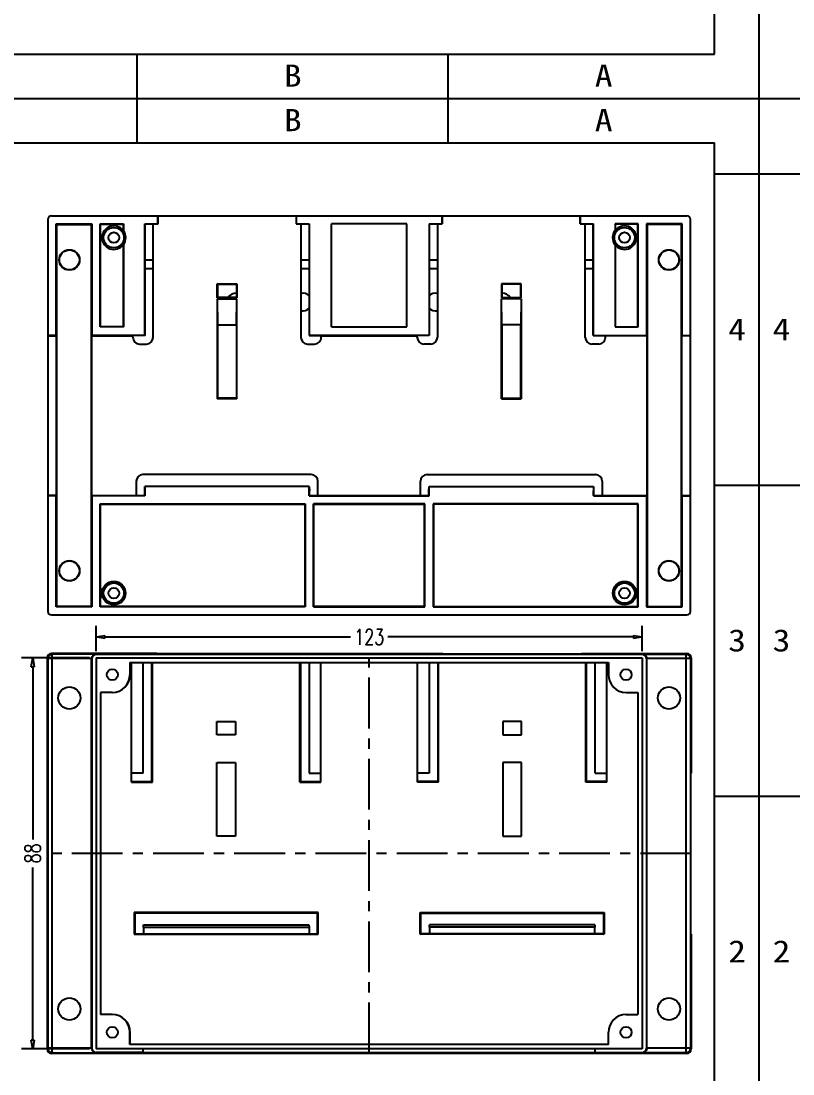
# Model space of a CAD drawing. Header units: millimetres. Extents: x -7873 to 0, y 0 to 2966.
# Drawn here: x -7198.8 to -7025, y 2449.3 to 2686.3 of the extents above; entities that cross this region are included whole.
import ezdxf
from ezdxf.enums import TextEntityAlignment as Align

# ---------------------------------------------------------------- set-up
doc = ezdxf.new("R2010")
doc.units = ezdxf.units.MM
doc.header["$LTSCALE"] = 0.5
doc.linetypes.add('CENTER', pattern=[50.8, 31.75, -6.35, 6.35, -6.35])
doc.layers.get('0').update_dxf_attribs({"linetype": 'CONTINUOUS'})
doc.layers.get('Defpoints').update_dxf_attribs({"linetype": 'CONTINUOUS'})
doc.layers.add('02___PRT_ALL_AXES', color=7, linetype='CONTINUOUS')
doc.layers.add('dim', color=3, linetype='CONTINUOUS')
doc.styles.add('romans', font='romans.shx', dxfattribs={"width": 0.75, "bigfont": 'fangsong.shx'})
doc.styles.add('TEXTSTYLE_0', font='txt', dxfattribs={"width": 0.8})
doc.dimstyles.new('MSTD', dxfattribs={"dimtxt": 3.5, "dimasz": 2, "dimexe": 2.5, "dimexo": 1.5, "dimgap": 1, "dimtad": 0, "dimzin": 0, "dimdsep": 46, "dimtxsty": 'romans', "dimblk": 'CLOSEDBLANK', "dimcen": 0, "dimclrd": 92, "dimclre": 92, "dimclrt": 3, "dimadec": 0, "dimazin": 0, "dimtfac": 1, "dimtdec": 4, "dimtofl": 0, "dimtmove": 0, "dimatfit": 3, "dimfxl": 0, "dimtolj": 1, "dimtzin": 0, "dimarcsym": 0})

# ---------------------------------------------------------------- blocks, each defined once
blk = doc.blocks.new('SUN_6HWZ35TKXU86YGHH1AY77V3D6FJ')
at = {"color": 7, "linetype": 'Continuous'}
for p, q in [((-420, 297), (0, 297)), ((-420, 0), (-420, 297)), ((-140, 287), (-140, 297)), ((-70, 287), (-70, 297)), ((0, 0), (0, 297)), ((-410, 287), (-10, 287)), ((-10, 10), (-10, 287)), ((-420, 280), (-410, 280)), ((-10, 280), (0, 280)), ((-420, 210), (-410, 210)), ((-10, 210), (0, 210)), ((-420, 140), (-410, 140)), ((-10, 140), (0, 140)), ((-410, 10), (-10, 10)), ((-140, 0), (-140, 10)), ((-70, 0), (-70, 10)), ((-420, 0), (0, 0))]:
    blk.add_line(p, q, dxfattribs=at)
at = {"color": 2, "style": 'TEXTSTYLE_0'}
for s, width, p, p2 in [('B', 0.858525, (-106.98, 289.63), (-102.98, 289.63)), ('A', 0.858525, (-36.98, 289.63), (-32.98, 289.63)), ('4', 1.029662, (-416.95, 242.54), (-412.95, 242.54)), ('4', 1.029662, (-6.95, 242.54), (-2.95, 242.54)), ('3', 1.029662, (-416.95, 172.54), (-412.95, 172.54)), ('3', 1.029662, (-6.95, 172.54), (-2.95, 172.54)), ('2', 1.029662, (-416.95, 102.54), (-412.95, 102.54)), ('2', 1.029662, (-6.95, 102.54), (-2.95, 102.54)), ('B', 0.858525, (-106.98, 2.63), (-102.98, 2.63)), ('A', 0.858525, (-36.98, 2.63), (-32.98, 2.63))]:
    blk.add_text(s, height=5, dxfattribs=dict(at, width=width)).set_placement(p, p2, align=Align.FIT)
blk = doc.blocks.new('_ClosedBlank')
at = {"color": 0, "linetype": 'ByBlock', "lineweight": -2}
for p, q in [((-1, 0.17), (0, 0)), ((-1, 0.17), (-1, -0.17)), ((0, 0), (-1, -0.17))]:
    blk.add_line(p, q, dxfattribs=at)
blk = doc.blocks.new('*D153')
at = {"layer": 'Defpoints', "color": 0}
for p in [(-1218.81, -2520.85), (-1216.93, -2519.35)]:
    blk.add_point(p, dxfattribs=at)
at = {"layer": 'dim', "color": 92, "lineweight": -2}
for p, q in [((-1209.92, -2513.75), (-1215.37, -2518.1)), ((-1218.81, -2520.85), (-1216.93, -2519.35)), ((-1220.37, -2522.09), (-1221.94, -2523.34))]:
    blk.add_line(p, q, dxfattribs=at)
at = {"layer": 'dim', "color": 92, "lineweight": -2, "xscale": 2, "yscale": 2, "zscale": 2}
for p, rotation in [((-1216.93, -2519.35), 218.5926208496094), ((-1218.81, -2520.85), 38.59262466430664)]:
    blk.add_blockref('_ClosedBlank', p, dxfattribs=dict(at, rotation=rotation))
at = {"layer": 'dim', "color": 3, "insert": (-1205.11, -2509.92), "char_height": 3.5, "attachment_point": 5, "rotation": 38.5926, "style": 'romans'}
blk.add_mtext('4-{\\fArial|b0|i0|c0|p32;M3}', dxfattribs=at)
blk = doc.blocks.new('*D154')
at = {"layer": 'Defpoints', "color": 0}
for p in [(-1229.75, -2523.87), (-1226, -2526.35)]:
    blk.add_point(p, dxfattribs=at)
at = {"layer": 'dim', "color": 92, "lineweight": -2}
for p, q in [((-1231.42, -2522.77), (-1233.09, -2521.67)), ((-1229.75, -2523.87), (-1226, -2526.35)), ((-1222.66, -2528.55), (-1224.33, -2527.45))]:
    blk.add_line(p, q, dxfattribs=at)
at = {"layer": 'dim', "color": 92, "lineweight": -2, "xscale": 2, "yscale": 2, "zscale": 2}
for p, rotation in [((-1229.75, -2523.87), 326.6013793945312), ((-1226, -2526.35), 146.6013793945312)]:
    blk.add_blockref('_ClosedBlank', p, dxfattribs=dict(at, rotation=rotation))
at = {"layer": 'dim', "color": 3, "insert": (-1216.13, -2532.85), "char_height": 3.5, "attachment_point": 5, "rotation": 326.6014, "style": 'romans'}
blk.add_mtext('4-∅4.5', dxfattribs=at)
blk = doc.blocks.new('*D179')
at = {"layer": 'Defpoints', "color": 0}
for p in [(-1181.76, -2560.75), (-1177.98, -2559.45)]:
    blk.add_point(p, dxfattribs=at)
at = {"layer": 'dim', "color": 92, "lineweight": -2}
for p, q in [((-1176.09, -2558.8), (-1174.2, -2558.15)), ((-1195.45, -2565.45), (-1183.66, -2561.4)), ((-1177.98, -2559.45), (-1181.76, -2560.75))]:
    blk.add_line(p, q, dxfattribs=at)
at = {"layer": 'dim', "color": 92, "lineweight": -2, "xscale": 2, "yscale": 2, "zscale": 2}
for p, rotation in [((-1177.98, -2559.45), 198.9591979980469), ((-1181.76, -2560.75), 18.95920181274414)]:
    blk.add_blockref('_ClosedBlank', p, dxfattribs=dict(at, rotation=rotation))
at = {"layer": 'dim', "color": 3, "insert": (-1202.3, -2567.8), "char_height": 3.5, "attachment_point": 5, "rotation": 18.9592, "style": 'romans'}
blk.add_mtext('25-∅4', dxfattribs=at)
blk = doc.blocks.new('*D189')
at = {"layer": 'Defpoints', "color": 0}
for p in [(-1172.36, -2547.05), (-1163.51, -2548.68)]:
    blk.add_point(p, dxfattribs=at)
at = {"layer": 'dim', "color": 92, "lineweight": -2}
for p, q in [((-1182.4, -2545.2), (-1174.32, -2546.69)), ((-1163.51, -2548.68), (-1172.36, -2547.05)), ((-1161.54, -2549.05), (-1159.57, -2549.41))]:
    blk.add_line(p, q, dxfattribs=at)
at = {"layer": 'dim', "color": 92, "lineweight": -2, "xscale": 2, "yscale": 2, "zscale": 2}
for p, rotation in [((-1172.36, -2547.05), 349.5682678222656), ((-1163.51, -2548.68), 169.5682830810547)]:
    blk.add_blockref('_ClosedBlank', p, dxfattribs=dict(at, rotation=rotation))
at = {"layer": 'dim', "color": 3, "insert": (-1188.18, -2544.14), "char_height": 3.5, "attachment_point": 5, "rotation": 349.5683, "style": 'romans'}
blk.add_mtext('4-∅9', dxfattribs=at)
blk = doc.blocks.new('*D198')
at = {"layer": 'Defpoints', "color": 0}
for p in [(-991.52, -2614.69), (-977.27, -2614.69), (-977.27, -2702.69)]:
    blk.add_point(p, dxfattribs=at)
at = {"layer": 'dim', "color": 92, "lineweight": -2}
for p, q in [((-978.77, -2614.69), (-994.02, -2614.69)), ((-991.52, -2616.69), (-991.52, -2655.57)), ((-991.52, -2700.69), (-991.52, -2661.82)), ((-978.77, -2702.69), (-994.02, -2702.69))]:
    blk.add_line(p, q, dxfattribs=at)
at = {"layer": 'dim', "color": 92, "lineweight": -2, "xscale": 2, "yscale": 2, "zscale": 2}
for p, rotation in [((-991.52, -2614.69), 90), ((-991.52, -2702.69), 270)]:
    blk.add_blockref('_ClosedBlank', p, dxfattribs=dict(at, rotation=rotation))
at = {"layer": 'dim', "color": 3, "insert": (-991.52, -2658.69), "char_height": 3.5, "attachment_point": 5, "rotation": 90, "style": 'romans'}
blk.add_mtext('88', dxfattribs=at)
blk = doc.blocks.new('*D199')
at = {"layer": 'Defpoints', "color": 0}
for p in [(-854.27, -2609.97), (-977.27, -2614.69), (-854.27, -2614.69)]:
    blk.add_point(p, dxfattribs=at)
at = {"layer": 'dim', "color": 92, "lineweight": -2}
for p, q in [((-977.27, -2613.19), (-977.27, -2607.47)), ((-854.27, -2613.19), (-854.27, -2607.47)), ((-975.27, -2609.97), (-919.96, -2609.97)), ((-856.27, -2609.97), (-911.58, -2609.97))]:
    blk.add_line(p, q, dxfattribs=at)
at = {"layer": 'dim', "color": 92, "lineweight": -2, "xscale": 2, "yscale": 2, "zscale": 2, "rotation": 180}
blk.add_blockref('_ClosedBlank', (-977.27, -2609.97), dxfattribs=at)
at = {"layer": 'dim', "color": 92, "lineweight": -2, "xscale": 2, "yscale": 2, "zscale": 2}
blk.add_blockref('_ClosedBlank', (-854.27, -2609.97), dxfattribs=at)
at = {"layer": 'dim', "color": 3, "insert": (-915.77, -2609.97), "char_height": 3.5, "attachment_point": 5, "style": 'romans'}
blk.add_mtext('123', dxfattribs=at)

msp = doc.modelspace()

# ---------------------------------------------------------------- linework, layer by layer
at = {"color": 7, "linetype": 'Continuous'}
for p, q in [((-7191.929, 2642.445), (-7048.829, 2642.445)), ((-7167.979, 2640.659), (-7167.979, 2642.445)), ((-7167.911, 2640.658), (-7167.911, 2642.445)), ((-7136.847, 2642.445), (-7136.847, 2640.658)), ((-7136.779, 2640.659), (-7136.779, 2642.445)), ((-7103.979, 2640.659), (-7103.979, 2642.445)), ((-7103.911, 2642.445), (-7103.911, 2640.659)), ((-7072.847, 2640.659), (-7072.847, 2642.445)), ((-7072.779, 2640.659), (-7072.779, 2642.445)), ((-7192.729, 2641.645), (-7192.729, 2553.445)), ((-7190.829, 2615.545), (-7190.829, 2640.645)), ((-7190.707, 2640.523), (-7190.829, 2640.645)), ((-7190.829, 2640.645), (-7182.829, 2640.645)), ((-7190.707, 2554.567), (-7190.707, 2640.523)), ((-7190.707, 2640.523), (-7182.951, 2640.523)), ((-7182.951, 2640.523), (-7182.829, 2640.645)), ((-7182.951, 2640.523), (-7182.951, 2554.567)), ((-7182.829, 2640.645), (-7182.829, 2615.545)), ((-7180.929, 2617.445), (-7180.929, 2640.645)), ((-7180.861, 2640.577), (-7180.929, 2640.645)), ((-7180.929, 2640.645), (-7175.729, 2640.645)), ((-7180.861, 2617.513), (-7180.861, 2640.577)), ((-7180.861, 2640.577), (-7175.797, 2640.577)), ((-7175.797, 2640.577), (-7175.729, 2640.645)), ((-7175.797, 2640.577), (-7175.797, 2639.183)), ((-7175.729, 2640.645), (-7175.729, 2639.161)), ((-7170.879, 2615.545), (-7170.879, 2640.659)), ((-7170.879, 2640.659), (-7167.911, 2640.659)), ((-7170.841, 2615.506), (-7170.841, 2640.659)), ((-7169.015, 2615.107), (-7169.015, 2640.659)), ((-7136.847, 2640.659), (-7133.879, 2640.659)), ((-7135.743, 2640.659), (-7135.743, 2615.107)), ((-7133.917, 2640.659), (-7133.917, 2615.506)), ((-7133.879, 2640.659), (-7133.879, 2615.545)), ((-7128.879, 2617.445), (-7128.879, 2640.645)), ((-7111.879, 2640.645), (-7128.879, 2640.645)), ((-7111.879, 2617.445), (-7111.879, 2640.645)), ((-7106.879, 2640.659), (-7106.879, 2615.545)), ((-7106.879, 2640.659), (-7103.911, 2640.659)), ((-7106.841, 2640.659), (-7106.841, 2615.506)), ((-7105.015, 2640.659), (-7105.015, 2615.107)), ((-7072.847, 2640.659), (-7069.879, 2640.659)), ((-7071.743, 2615.107), (-7071.743, 2640.659)), ((-7069.917, 2615.506), (-7069.917, 2640.659)), ((-7069.879, 2615.545), (-7069.879, 2640.659)), ((-7059.829, 2640.645), (-7065.029, 2640.645)), ((-7065.029, 2640.645), (-7065.029, 2639.161)), ((-7064.961, 2640.577), (-7065.029, 2640.645)), ((-7059.897, 2640.577), (-7064.961, 2640.577)), ((-7064.961, 2640.577), (-7064.961, 2639.183)), ((-7059.897, 2640.577), (-7059.829, 2640.645)), ((-7059.897, 2617.513), (-7059.897, 2640.577)), ((-7059.829, 2617.445), (-7059.829, 2640.645)), ((-7049.929, 2640.645), (-7057.929, 2640.645)), ((-7057.929, 2640.645), (-7057.929, 2615.545)), ((-7057.807, 2640.523), (-7057.929, 2640.645)), ((-7050.051, 2640.523), (-7057.807, 2640.523)), ((-7057.807, 2640.523), (-7057.807, 2554.567)), ((-7050.051, 2640.523), (-7049.929, 2640.645)), ((-7050.051, 2554.567), (-7050.051, 2640.523)), ((-7049.929, 2615.545), (-7049.929, 2640.645)), ((-7048.029, 2553.445), (-7048.029, 2641.645)), ((-7175.797, 2635.907), (-7175.797, 2617.513)), ((-7175.729, 2635.929), (-7175.729, 2617.445)), ((-7065.029, 2635.929), (-7065.029, 2617.445)), ((-7064.961, 2635.907), (-7064.961, 2617.513)), ((-7190.128, 2632.531), (-7190.129, 2632.531)), ((-7185.629, 2632.531), (-7185.581, 2632.531)), ((-7170.841, 2632.545), (-7169.015, 2632.545)), ((-7169.015, 2630.545), (-7170.841, 2630.545)), ((-7135.743, 2632.545), (-7133.917, 2632.545)), ((-7133.917, 2630.545), (-7135.743, 2630.545)), ((-7106.841, 2632.545), (-7105.015, 2632.545)), ((-7105.015, 2630.545), (-7106.841, 2630.545)), ((-7071.743, 2632.545), (-7069.917, 2632.545)), ((-7069.917, 2630.545), (-7071.743, 2630.545)), ((-7055.125, 2632.531), (-7055.129, 2632.531)), ((-7050.629, 2632.531), (-7050.583, 2632.531)), ((-7154.579, 2623.975), (-7154.579, 2627.175)), ((-7154.488, 2627.084), (-7154.579, 2627.175)), ((-7154.579, 2627.175), (-7150.179, 2627.175)), ((-7154.488, 2624.066), (-7154.488, 2627.084)), ((-7154.488, 2627.084), (-7150.27, 2627.084)), ((-7150.27, 2627.084), (-7150.179, 2627.175)), ((-7150.27, 2627.084), (-7150.27, 2624.066)), ((-7150.179, 2627.175), (-7150.179, 2623.975)), ((-7090.579, 2627.175), (-7090.579, 2623.975)), ((-7086.179, 2627.175), (-7090.579, 2627.175)), ((-7090.488, 2627.084), (-7090.579, 2627.175)), ((-7090.488, 2627.084), (-7090.488, 2624.066)), ((-7086.27, 2627.084), (-7090.488, 2627.084)), ((-7086.27, 2627.084), (-7086.179, 2627.175)), ((-7086.27, 2624.066), (-7086.27, 2627.084)), ((-7086.179, 2623.975), (-7086.179, 2627.175)), ((-7154.488, 2624.066), (-7154.579, 2623.975)), ((-7150.179, 2623.975), (-7154.579, 2623.975)), ((-7154.579, 2623.797), (-7154.495, 2617.914)), ((-7154.579, 2623.797), (-7154.579, 2601.297)), ((-7154.579, 2623.797), (-7150.179, 2623.797)), ((-7150.27, 2624.066), (-7154.488, 2624.066)), ((-7150.27, 2624.066), (-7150.179, 2623.975)), ((-7150.263, 2617.914), (-7150.179, 2623.797)), ((-7150.179, 2601.297), (-7150.179, 2623.797)), ((-7090.488, 2624.066), (-7090.579, 2623.975)), ((-7090.579, 2623.975), (-7086.179, 2623.975)), ((-7086.179, 2623.797), (-7090.579, 2623.797)), ((-7090.495, 2617.914), (-7090.579, 2623.797)), ((-7090.579, 2601.297), (-7090.579, 2623.797)), ((-7090.488, 2624.066), (-7086.27, 2624.066)), ((-7086.27, 2624.066), (-7086.179, 2623.975)), ((-7086.179, 2623.797), (-7086.263, 2617.914)), ((-7086.179, 2623.797), (-7086.179, 2601.297)), ((-7180.861, 2617.513), (-7180.929, 2617.445)), ((-7175.729, 2617.445), (-7180.929, 2617.445)), ((-7175.797, 2617.513), (-7180.861, 2617.513)), ((-7175.797, 2617.513), (-7175.729, 2617.445)), ((-7154.495, 2617.914), (-7150.263, 2617.914)), ((-7154.488, 2601.388), (-7154.488, 2617.907)), ((-7150.27, 2617.907), (-7150.27, 2601.388)), ((-7128.879, 2617.445), (-7111.879, 2617.445)), ((-7086.263, 2617.914), (-7090.495, 2617.914)), ((-7090.488, 2617.907), (-7090.488, 2601.388)), ((-7086.27, 2601.388), (-7086.27, 2617.907)), ((-7064.961, 2617.513), (-7065.029, 2617.445)), ((-7065.029, 2617.445), (-7059.829, 2617.445)), ((-7064.961, 2617.513), (-7059.897, 2617.513)), ((-7059.897, 2617.513), (-7059.829, 2617.445)), ((-7190.829, 2615.545), (-7192.729, 2615.545)), ((-7192.729, 2615.477), (-7190.761, 2615.477)), ((-7190.761, 2615.477), (-7190.829, 2615.545)), ((-7190.761, 2579.545), (-7190.761, 2615.477)), ((-7182.897, 2615.477), (-7182.829, 2615.545)), ((-7182.897, 2615.477), (-7182.897, 2579.545)), ((-7182.897, 2615.477), (-7173.579, 2615.477)), ((-7170.879, 2615.545), (-7182.829, 2615.545)), ((-7173.579, 2615.111), (-7173.579, 2615.506)), ((-7170.841, 2615.506), (-7173.579, 2615.506)), ((-7170.841, 2615.506), (-7170.879, 2615.545)), ((-7133.917, 2615.506), (-7133.879, 2615.545)), ((-7133.917, 2615.506), (-7131.179, 2615.506)), ((-7106.879, 2615.545), (-7133.879, 2615.545)), ((-7131.179, 2615.111), (-7131.179, 2615.506)), ((-7131.179, 2615.477), (-7109.579, 2615.477)), ((-7109.579, 2615.111), (-7109.579, 2615.506)), ((-7106.841, 2615.506), (-7109.579, 2615.506)), ((-7106.841, 2615.506), (-7106.879, 2615.545)), ((-7069.917, 2615.506), (-7069.879, 2615.545)), ((-7069.917, 2615.506), (-7067.179, 2615.506)), ((-7069.879, 2615.545), (-7057.929, 2615.545)), ((-7067.179, 2615.111), (-7067.179, 2615.506)), ((-7057.861, 2615.477), (-7067.179, 2615.477)), ((-7057.861, 2615.477), (-7057.929, 2615.545)), ((-7057.861, 2615.477), (-7057.861, 2579.545)), ((-7049.997, 2615.477), (-7049.929, 2615.545)), ((-7048.029, 2615.477), (-7049.997, 2615.477)), ((-7049.997, 2579.545), (-7049.997, 2615.477)), ((-7049.929, 2615.545), (-7048.029, 2615.545)), ((-7172.079, 2613.609), (-7170.513, 2613.609)), ((-7134.245, 2613.609), (-7132.679, 2613.609)), ((-7106.513, 2613.609), (-7108.079, 2613.609)), ((-7068.679, 2613.609), (-7070.245, 2613.609)), ((-7154.488, 2601.388), (-7154.579, 2601.297)), ((-7150.179, 2601.297), (-7154.579, 2601.297)), ((-7150.27, 2601.388), (-7154.488, 2601.388)), ((-7150.27, 2601.388), (-7150.179, 2601.297)), ((-7090.488, 2601.388), (-7090.579, 2601.297)), ((-7090.579, 2601.297), (-7086.179, 2601.297)), ((-7090.488, 2601.388), (-7086.27, 2601.388)), ((-7086.27, 2601.388), (-7086.179, 2601.297)), ((-7133.413, 2584.209), (-7171.345, 2584.209)), ((-7107.345, 2584.209), (-7069.413, 2584.209)), ((-7172.843, 2582.711), (-7172.843, 2579.545)), ((-7170.921, 2580.587), (-7170.904, 2581.569)), ((-7170.921, 2579.519), (-7170.921, 2580.587)), ((-7170.904, 2581.569), (-7170.879, 2581.545)), ((-7133.855, 2581.569), (-7170.904, 2581.569)), ((-7170.879, 2581.545), (-7170.879, 2579.477)), ((-7133.879, 2581.545), (-7170.879, 2581.545)), ((-7133.855, 2581.569), (-7133.879, 2581.545)), ((-7133.879, 2579.477), (-7133.879, 2581.545)), ((-7133.855, 2581.569), (-7133.837, 2580.587)), ((-7133.837, 2579.519), (-7133.837, 2580.587)), ((-7131.915, 2579.545), (-7131.915, 2582.711)), ((-7108.843, 2579.545), (-7108.843, 2582.711)), ((-7106.921, 2580.587), (-7106.904, 2581.569)), ((-7106.921, 2579.519), (-7106.921, 2580.587)), ((-7106.904, 2581.569), (-7069.855, 2581.569)), ((-7106.904, 2581.569), (-7106.879, 2581.545)), ((-7106.879, 2581.545), (-7069.879, 2581.545)), ((-7106.879, 2579.477), (-7106.879, 2581.545)), ((-7069.855, 2581.569), (-7069.879, 2581.545)), ((-7069.879, 2581.545), (-7069.879, 2579.477)), ((-7069.855, 2581.569), (-7069.837, 2580.587)), ((-7069.837, 2579.519), (-7069.837, 2580.587)), ((-7067.915, 2582.711), (-7067.915, 2579.545)), ((-7190.761, 2579.545), (-7192.729, 2579.545)), ((-7190.829, 2579.477), (-7192.729, 2579.477)), ((-7190.761, 2579.545), (-7190.829, 2579.477)), ((-7190.829, 2554.445), (-7190.829, 2579.477)), ((-7182.897, 2579.545), (-7182.829, 2579.477)), ((-7182.897, 2579.545), (-7170.921, 2579.545)), ((-7182.829, 2579.477), (-7182.829, 2554.445)), ((-7170.879, 2579.477), (-7182.829, 2579.477)), ((-7170.921, 2579.519), (-7170.879, 2579.477)), ((-7133.837, 2579.519), (-7133.879, 2579.477)), ((-7133.879, 2579.477), (-7106.879, 2579.477)), ((-7133.837, 2579.545), (-7106.921, 2579.545)), ((-7106.921, 2579.519), (-7106.879, 2579.477)), ((-7069.837, 2579.519), (-7069.879, 2579.477)), ((-7069.879, 2579.477), (-7057.929, 2579.477)), ((-7069.837, 2579.545), (-7057.861, 2579.545)), ((-7057.861, 2579.545), (-7057.929, 2579.477)), ((-7057.929, 2579.477), (-7057.929, 2554.445)), ((-7049.997, 2579.545), (-7048.029, 2579.545)), ((-7049.997, 2579.545), (-7049.929, 2579.477)), ((-7049.929, 2579.477), (-7048.029, 2579.477)), ((-7049.929, 2554.445), (-7049.929, 2579.477)), ((-7180.929, 2554.445), (-7180.929, 2577.645)), ((-7180.861, 2577.577), (-7180.929, 2577.645)), ((-7180.929, 2577.645), (-7134.779, 2577.645)), ((-7180.861, 2554.513), (-7180.861, 2577.577)), ((-7180.861, 2577.577), (-7134.847, 2577.577)), ((-7134.847, 2577.577), (-7134.779, 2577.645)), ((-7134.847, 2577.577), (-7134.847, 2554.513)), ((-7134.779, 2577.645), (-7134.779, 2554.445)), ((-7132.811, 2577.577), (-7132.879, 2577.645)), ((-7107.879, 2577.645), (-7132.879, 2577.645)), ((-7132.879, 2554.445), (-7132.879, 2577.645)), ((-7132.811, 2577.577), (-7107.947, 2577.577)), ((-7132.811, 2554.513), (-7132.811, 2577.577)), ((-7107.947, 2577.577), (-7107.879, 2577.645)), ((-7107.947, 2554.513), (-7107.947, 2577.577)), ((-7107.879, 2554.445), (-7107.879, 2577.645)), ((-7059.829, 2577.645), (-7105.979, 2577.645)), ((-7105.911, 2577.577), (-7105.979, 2577.645)), ((-7105.979, 2577.645), (-7105.979, 2554.445)), ((-7059.897, 2577.577), (-7105.911, 2577.577)), ((-7105.911, 2577.577), (-7105.911, 2554.513)), ((-7059.897, 2577.577), (-7059.829, 2577.645)), ((-7059.897, 2554.513), (-7059.897, 2577.577)), ((-7059.829, 2554.445), (-7059.829, 2577.645)), ((-7190.129, 2562.558), (-7190.175, 2562.558)), ((-7185.633, 2562.558), (-7185.629, 2562.558)), ((-7055.129, 2562.558), (-7055.177, 2562.558)), ((-7050.631, 2562.558), (-7050.629, 2562.558)), ((-7190.707, 2554.567), (-7190.829, 2554.445)), ((-7182.829, 2554.445), (-7190.829, 2554.445)), ((-7182.951, 2554.567), (-7190.707, 2554.567)), ((-7182.951, 2554.567), (-7182.829, 2554.445)), ((-7180.861, 2554.513), (-7180.929, 2554.445)), ((-7134.779, 2554.445), (-7180.929, 2554.445)), ((-7134.847, 2554.513), (-7180.861, 2554.513)), ((-7134.847, 2554.513), (-7134.779, 2554.445)), ((-7132.811, 2554.513), (-7132.879, 2554.445)), ((-7132.879, 2554.445), (-7107.879, 2554.445)), ((-7107.947, 2554.513), (-7132.811, 2554.513)), ((-7107.947, 2554.513), (-7107.879, 2554.445)), ((-7105.911, 2554.513), (-7105.979, 2554.445)), ((-7105.979, 2554.445), (-7059.829, 2554.445)), ((-7105.911, 2554.513), (-7059.897, 2554.513)), ((-7059.897, 2554.513), (-7059.829, 2554.445)), ((-7057.807, 2554.567), (-7057.929, 2554.445)), ((-7057.929, 2554.445), (-7049.929, 2554.445)), ((-7057.807, 2554.567), (-7050.051, 2554.567)), ((-7050.051, 2554.567), (-7049.929, 2554.445)), ((-7191.929, 2552.645), (-7048.829, 2552.645)), ((-7192.879, 2542.952), (-7192.722, 2542.795)), ((-7192.879, 2542.952), (-7192.879, 2517.062)), ((-7182.879, 2542.795), (-7192.722, 2542.795)), ((-7192.722, 2542.795), (-7192.722, 2455.109)), ((-7191.879, 2543.952), (-7191.722, 2543.794)), ((-7168.196, 2543.952), (-7191.879, 2543.952)), ((-7181.896, 2543.794), (-7191.722, 2543.794)), ((-7191.722, 2454.109), (-7191.722, 2543.794)), ((-7182.827, 2542.725), (-7182.879, 2542.777)), ((-7182.879, 2455.126), (-7182.879, 2542.777)), ((-7182.827, 2542.725), (-7182.827, 2455.179)), ((-7181.827, 2543.725), (-7181.896, 2543.794)), ((-7181.879, 2542.952), (-7058.879, 2542.952)), ((-7181.879, 2542.952), (-7181.879, 2454.952)), ((-7058.931, 2543.725), (-7181.827, 2543.725)), ((-7168.196, 2543.881), (-7168.196, 2543.952)), ((-7136.946, 2543.881), (-7168.196, 2543.881)), ((-7136.946, 2543.881), (-7136.946, 2543.952)), ((-7136.946, 2543.952), (-7103.812, 2543.952)), ((-7103.812, 2543.881), (-7103.812, 2543.952)), ((-7103.812, 2543.881), (-7072.562, 2543.881)), ((-7072.562, 2543.881), (-7072.562, 2543.952)), ((-7072.562, 2543.952), (-7048.879, 2543.952)), ((-7058.931, 2543.725), (-7058.862, 2543.794)), ((-7058.879, 2542.952), (-7058.879, 2454.952)), ((-7058.862, 2543.794), (-7049.036, 2543.794)), ((-7057.931, 2542.725), (-7057.879, 2542.777)), ((-7057.931, 2542.725), (-7057.931, 2455.179)), ((-7048.036, 2542.795), (-7057.879, 2542.795)), ((-7057.879, 2455.126), (-7057.879, 2542.777)), ((-7048.879, 2543.952), (-7049.036, 2543.794)), ((-7049.036, 2454.109), (-7049.036, 2543.794)), ((-7047.879, 2542.952), (-7048.036, 2542.795)), ((-7048.036, 2542.795), (-7048.036, 2455.109)), ((-7047.879, 2542.952), (-7047.879, 2517.062)), ((-7174.232, 2541.952), (-7066.526, 2541.952)), ((-7174.232, 2541.952), (-7174.232, 2539.192)), ((-7174.214, 2541.952), (-7174.214, 2539.192)), ((-7173.898, 2514.981), (-7173.898, 2541.952)), ((-7171.249, 2517.026), (-7171.249, 2541.952)), ((-7169.313, 2515.118), (-7169.313, 2541.952)), ((-7169.176, 2514.981), (-7169.176, 2541.952)), ((-7135.966, 2514.981), (-7135.966, 2541.952)), ((-7135.829, 2541.952), (-7135.829, 2515.118)), ((-7133.894, 2541.952), (-7133.894, 2517.026)), ((-7131.244, 2514.981), (-7131.244, 2541.952)), ((-7109.514, 2514.981), (-7109.514, 2541.952)), ((-7106.865, 2541.952), (-7106.865, 2517.026)), ((-7104.929, 2541.952), (-7104.929, 2515.118)), ((-7104.792, 2514.981), (-7104.792, 2541.952)), ((-7071.582, 2514.981), (-7071.582, 2541.952)), ((-7071.445, 2515.118), (-7071.445, 2541.952)), ((-7069.51, 2517.026), (-7069.51, 2541.952)), ((-7066.86, 2514.981), (-7066.86, 2541.952)), ((-7066.526, 2541.952), (-7066.526, 2539.192)), ((-7174.232, 2539.192), (-7174.214, 2539.192)), ((-7066.526, 2539.192), (-7066.544, 2539.192)), ((-7178.224, 2535.199), (-7180.879, 2535.199)), ((-7180.879, 2535.199), (-7180.879, 2462.704)), ((-7178.224, 2535.182), (-7180.879, 2535.182)), ((-7178.224, 2535.182), (-7178.224, 2535.199)), ((-7062.534, 2535.182), (-7062.534, 2535.199)), ((-7062.534, 2535.199), (-7059.879, 2535.199)), ((-7062.534, 2535.182), (-7059.879, 2535.182)), ((-7059.879, 2535.199), (-7059.879, 2462.704)), ((-7154.693, 2528.668), (-7150.449, 2528.668)), ((-7154.693, 2525.632), (-7154.693, 2528.668)), ((-7150.449, 2528.668), (-7150.449, 2525.632)), ((-7090.309, 2528.668), (-7090.309, 2525.632)), ((-7086.065, 2528.668), (-7090.309, 2528.668)), ((-7086.065, 2525.632), (-7086.065, 2528.668)), ((-7150.449, 2525.632), (-7154.693, 2525.632)), ((-7090.309, 2525.632), (-7086.065, 2525.632)), ((-7154.693, 2519.436), (-7150.449, 2519.436)), ((-7154.693, 2502.818), (-7154.693, 2519.436)), ((-7150.449, 2519.436), (-7150.449, 2502.818)), ((-7090.309, 2519.436), (-7090.309, 2502.818)), ((-7086.065, 2519.436), (-7090.309, 2519.436)), ((-7086.065, 2502.818), (-7086.065, 2519.436)), ((-7192.879, 2517.062), (-7192.808, 2516.991)), ((-7192.808, 2480.844), (-7192.808, 2516.991)), ((-7171.249, 2517.026), (-7173.898, 2517.026)), ((-7133.894, 2517.026), (-7131.244, 2517.026)), ((-7106.865, 2517.026), (-7109.514, 2517.026)), ((-7069.51, 2517.026), (-7066.86, 2517.026)), ((-7047.879, 2517.062), (-7047.95, 2516.991)), ((-7047.95, 2480.844), (-7047.95, 2516.991)), ((-7173.898, 2515.118), (-7169.313, 2515.118)), ((-7173.898, 2514.981), (-7169.176, 2514.981)), ((-7169.313, 2515.118), (-7169.176, 2514.981)), ((-7135.829, 2515.118), (-7135.966, 2514.981)), ((-7135.966, 2514.981), (-7131.244, 2514.981)), ((-7135.829, 2515.118), (-7131.244, 2515.118)), ((-7104.929, 2515.118), (-7109.514, 2515.118)), ((-7104.792, 2514.981), (-7109.514, 2514.981)), ((-7104.929, 2515.118), (-7104.792, 2514.981)), ((-7071.445, 2515.118), (-7071.582, 2514.981)), ((-7066.86, 2514.981), (-7071.582, 2514.981)), ((-7066.86, 2515.118), (-7071.445, 2515.118)), ((-7150.449, 2502.818), (-7154.693, 2502.818)), ((-7090.309, 2502.818), (-7086.065, 2502.818)), ((-7173.152, 2485.529), (-7173.289, 2485.667)), ((-7131.853, 2485.667), (-7173.289, 2485.667)), ((-7173.289, 2485.667), (-7173.289, 2480.798)), ((-7131.991, 2485.529), (-7173.152, 2485.529)), ((-7173.152, 2485.529), (-7173.152, 2480.844)), ((-7131.991, 2485.529), (-7131.853, 2485.667)), ((-7131.991, 2480.844), (-7131.991, 2485.529)), ((-7131.853, 2480.798), (-7131.853, 2485.667)), ((-7108.905, 2485.667), (-7067.469, 2485.667)), ((-7108.905, 2480.798), (-7108.905, 2485.667)), ((-7108.768, 2485.529), (-7108.905, 2485.667)), ((-7108.768, 2485.529), (-7067.607, 2485.529)), ((-7108.768, 2480.844), (-7108.768, 2485.529)), ((-7067.607, 2485.529), (-7067.469, 2485.667)), ((-7067.607, 2485.529), (-7067.607, 2480.844)), ((-7067.469, 2485.667), (-7067.469, 2480.798)), ((-7171.216, 2482.389), (-7171.207, 2482.881)), ((-7171.216, 2482.389), (-7133.927, 2482.389)), ((-7171.216, 2482.389), (-7171.216, 2480.844)), ((-7171.207, 2482.881), (-7133.935, 2482.881)), ((-7133.935, 2482.881), (-7133.927, 2482.389)), ((-7133.927, 2482.389), (-7133.927, 2480.844)), ((-7106.832, 2482.389), (-7106.823, 2482.881)), ((-7069.543, 2482.389), (-7106.832, 2482.389)), ((-7106.832, 2482.389), (-7106.832, 2480.844)), ((-7069.551, 2482.881), (-7106.823, 2482.881)), ((-7069.551, 2482.881), (-7069.543, 2482.389)), ((-7069.543, 2480.844), (-7069.543, 2482.389)), ((-7192.879, 2480.773), (-7192.808, 2480.844)), ((-7192.879, 2480.773), (-7192.879, 2454.952)), ((-7173.152, 2480.844), (-7173.289, 2480.798)), ((-7173.289, 2480.798), (-7131.853, 2480.798)), ((-7173.152, 2480.844), (-7131.991, 2480.844)), ((-7131.853, 2480.798), (-7131.991, 2480.844)), ((-7108.905, 2480.798), (-7108.768, 2480.844)), ((-7067.469, 2480.798), (-7108.905, 2480.798)), ((-7067.607, 2480.844), (-7108.768, 2480.844)), ((-7067.607, 2480.844), (-7067.469, 2480.798)), ((-7047.879, 2480.773), (-7047.95, 2480.844)), ((-7047.879, 2480.773), (-7047.879, 2454.952)), ((-7178.224, 2462.722), (-7180.879, 2462.722)), ((-7178.224, 2462.704), (-7180.879, 2462.704)), ((-7062.534, 2462.704), (-7062.534, 2462.722)), ((-7062.534, 2462.704), (-7059.879, 2462.704)), ((-7174.232, 2455.952), (-7174.232, 2458.712)), ((-7174.214, 2455.952), (-7174.214, 2458.712)), ((-7066.544, 2458.712), (-7066.526, 2458.712)), ((-7066.526, 2455.952), (-7066.526, 2458.712)), ((-7192.879, 2454.952), (-7192.722, 2455.109)), ((-7182.879, 2455.109), (-7192.722, 2455.109)), ((-7182.879, 2455.126), (-7182.827, 2455.179)), ((-7058.879, 2454.952), (-7181.879, 2454.952)), ((-7066.526, 2455.952), (-7174.232, 2455.952)), ((-7171.254, 2454.179), (-7171.254, 2454.952)), ((-7069.504, 2454.179), (-7069.504, 2454.952)), ((-7057.879, 2455.126), (-7057.931, 2455.179)), ((-7048.036, 2455.109), (-7057.879, 2455.109)), ((-7047.879, 2454.952), (-7048.036, 2455.109)), ((-7191.879, 2453.952), (-7191.722, 2454.109)), ((-7048.879, 2453.952), (-7191.879, 2453.952)), ((-7191.722, 2454.109), (-7181.896, 2454.109)), ((-7181.896, 2454.109), (-7181.827, 2454.179)), ((-7171.254, 2454.179), (-7181.827, 2454.179)), ((-7171.254, 2454.161), (-7069.504, 2454.161)), ((-7069.504, 2454.179), (-7058.931, 2454.179)), ((-7058.862, 2454.109), (-7058.931, 2454.179)), ((-7049.036, 2454.109), (-7058.862, 2454.109)), ((-7048.879, 2453.952), (-7049.036, 2454.109))]:
    msp.add_line(p, q, dxfattribs=at)
at = {"color": 1, "linetype": 'CENTER', "ltscale": 0.72}
for p, q in [((-7120.379, 2453.952), (-7120.379, 2543.952)), ((-7047.879, 2498.952), (-7192.879, 2498.952))]:
    msp.add_line(p, q, dxfattribs=at)
at = {"color": 7, "linetype": 'Continuous'}
for centre, radius in [((-7177.879, 2637.545), 2.292), ((-7062.879, 2637.545), 2.292), ((-7177.879, 2637.545), 1.2), ((-7062.879, 2637.545), 1.2), ((-7187.878, 2632.531), 2.295), ((-7187.88, 2632.531), 2.247), ((-7052.88, 2632.532), 2.295), ((-7052.878, 2632.531), 2.247), ((-7187.878, 2562.558), 2.295), ((-7187.88, 2562.558), 2.247), ((-7052.88, 2562.559), 2.295), ((-7052.878, 2562.558), 2.247), ((-7177.879, 2557.545), 2.649), ((-7177.879, 2557.545), 2.292), ((-7062.879, 2557.545), 2.649), ((-7062.879, 2557.545), 2.292), ((-7177.879, 2557.545), 1.2), ((-7062.879, 2557.545), 1.2), ((-7178.224, 2539.192), 1.25), ((-7062.534, 2539.192), 1.25), ((-7187.879, 2533.952), 2.5), ((-7052.879, 2533.952), 2.5), ((-7187.879, 2463.952), 2.5), ((-7052.879, 2463.952), 2.5), ((-7178.224, 2458.712), 1.25), ((-7062.534, 2458.712), 1.25)]:
    msp.add_circle(centre, radius, dxfattribs=at)
for centre, radius, start, end in [((-7191.929, 2641.645), 0.8, 90, 180), ((-7048.829, 2641.645), 0.8, 0, 90), ((-7177.879, 2637.545), 2.649, 38.19326, 321.80674), ((-7062.879, 2637.545), 2.649, 218.19326, 141.80674), ((-7177.879, 2637.545), 2.69, 323.06372, 36.93628), ((-7062.879, 2637.545), 2.69, 143.06372, 216.93628), ((-7191.929, 2553.445), 0.8, 180, 270), ((-7048.829, 2553.445), 0.8, 270, 0), ((-7191.721, 2542.794), 1, 90.02081, 179.97919), ((-7049.037, 2542.794), 1, 0.0208, 89.9792), ((-7178.224, 2539.192), 4.01, 270, 360), ((-7178.224, 2539.192), 3.992, 270, 0), ((-7062.534, 2539.192), 3.992, 180, 270), ((-7178.224, 2458.712), 4.01, 360, 90), ((-7178.224, 2458.712), 3.992, 0, 90), ((-7062.534, 2458.712), 3.992, 90, 180), ((-7191.721, 2455.109), 1, 180.02081, 269.97919), ((-7049.037, 2455.109), 1, 270.02081, 359.97919)]:
    msp.add_arc(centre, radius, start, end, dxfattribs=at)
for centre, major_axis, ratio, start_param, end_param in [((-7176.567, 2637.545), (2.187, 0), 0.8000292, 1.1777306, 1.211198), ((-7064.191, 2637.545), (2.187, 0), 0.8000292, 1.9303946, 1.963862), ((-7176.567, 2637.545), (2.187, 0), 0.8000292, -1.211198, -1.1777306), ((-7064.191, 2637.545), (2.187, 0), 0.8000292, -1.963862, -1.9303946), ((-7172.079, 2615.111), (0, 1.502), 0.9986295, 1.5707963, 3.1415927), ((-7170.517, 2615.111), (-1.064, 1.064), 0.9972647, -3.9256213, -2.357564), ((-7134.241, 2615.111), (1.064, 1.064), 0.9972647, -3.9256213, -2.357564), ((-7132.679, 2615.111), (0, 1.502), 0.9986295, -3.1415927, -1.5707963), ((-7108.079, 2615.111), (0, 1.502), 0.9986295, -4.712389, -3.1415927), ((-7106.517, 2615.111), (-1.064, 1.064), 0.9972647, -3.9256213, -2.357564), ((-7070.241, 2615.111), (1.064, 1.064), 0.9972647, -3.9256213, -2.357564), ((-7068.679, 2615.111), (0, 1.502), 0.9986295, -3.1415927, -1.5707963), ((-7171.341, 2582.707), (-1.064, 1.064), 0.9972647, -0.7840286, 0.7840286), ((-7133.417, 2582.707), (1.064, 1.064), 0.9972647, -0.7840286, 0.7840286), ((-7107.341, 2582.707), (-1.064, 1.064), 0.9972647, -0.7840286, 0.7840286), ((-7069.417, 2582.707), (1.064, 1.064), 0.9972647, -0.7840286, 0.7840286), ((-7191.879, 2542.952), (-0.707, 0.707), 0.9996955, -0.7852459, 0.7852459), ((-7181.827, 2542.725), (0.707, -0.707), 0.9996955, 2.3563468, 3.9268385), ((-7058.932, 2542.725), (0.707, 0.707), 0.9996955, -0.7852459, 0.7852459), ((-7048.879, 2542.952), (-0.707, -0.707), 0.9996955, 2.3563468, 3.9268385), ((-7191.879, 2454.952), (-0.707, -0.707), 0.9996955, -0.7852459, 0.7852459), ((-7181.827, 2455.179), (-0.707, -0.707), 0.9996955, -0.7852459, 0.7852459), ((-7058.932, 2455.179), (-0.707, 0.707), 0.9996955, -3.9268385, -2.3563468), ((-7048.879, 2454.952), (-0.707, 0.707), 0.9996955, 2.3563468, 3.9268385)]:
    msp.add_ellipse(centre, major_axis=major_axis, ratio=ratio, start_param=start_param, end_param=end_param, dxfattribs=at)
for points, start_tangent, end_tangent in [([(-7181.896, 2543.794), (-7182.078, 2543.774), (-7182.262, 2543.716), (-7182.44, 2543.618), (-7182.603, 2543.477), (-7182.74, 2543.292), (-7182.839, 2543.06), (-7182.879, 2542.777)], (-0.9998423, -0.0177569), (0, -1)), ([(-7058.862, 2543.794), (-7058.68, 2543.774), (-7058.496, 2543.716), (-7058.318, 2543.618), (-7058.156, 2543.477), (-7058.018, 2543.292), (-7057.919, 2543.06), (-7057.879, 2542.777)], (0.9998423, -0.0177569), (0, -1)), ([(-7182.879, 2455.126), (-7182.839, 2454.843), (-7182.74, 2454.612), (-7182.603, 2454.426), (-7182.44, 2454.286), (-7182.262, 2454.187), (-7182.078, 2454.13), (-7181.896, 2454.109)], (0, -1), (0.9998423, -0.0177569)), ([(-7057.879, 2455.126), (-7057.919, 2454.843), (-7058.018, 2454.612), (-7058.156, 2454.426), (-7058.318, 2454.286), (-7058.496, 2454.187), (-7058.68, 2454.13), (-7058.862, 2454.109)], (0, -1), (-0.9998423, -0.0177569))]:
    msp.add_spline(points, degree=3, dxfattribs=dict(at, start_tangent=start_tangent, end_tangent=end_tangent))
at = {"layer": '02___PRT_ALL_AXES', "color": 7, "linetype": 'Continuous'}
for centre, start, end in [((-7150.379, 2623.045), 86.84756, 148.96141), ((-7135.379, 2623.045), 42.34412, 100.60669), ((-7105.379, 2623.045), 79.39331, 137.65588), ((-7090.379, 2623.045), 31.03859, 93.15244), ((-7135.379, 2623.045), 259.39331, 317.65588), ((-7105.379, 2623.045), 222.34412, 280.60669)]:
    msp.add_arc(centre, 2, start, end, dxfattribs=at)

# ---------------------------------------------------------------- block references
at = {"layer": 'dim'}
for p in [(-7032.599, 2668.879), (-6612.599, 2668.879), (-7032.599, 2371.879), (-6612.599, 2371.879)]:
    msp.add_blockref('SUN_6HWZ35TKXU86YGHH1AY77V3D6FJ', p, dxfattribs=at)

# ---------------------------------------------------------------- dimensions: what is measured, and where the dimension line sits
for base, text, picture, middle, set_off in [((-7421.542, 2638.293), '4-{\\fArial|b0|i0|c0|p32;M3}', '*D153', (-7409.723, 2647.727), (-6204.608, 5157.644)), ((-7430.603040719, 2631.292860895), '4-<>', '*D154', (-7420.741243451, 2624.790545084), (-6204.607879524, 5157.643557427)), ((-7376.965826681, 2610.589675314), '4-<>', '*D189', (-7392.79010633, 2613.503030713), (-6204.607879524, 5157.643557427)), ((-7386.37170579, 2596.89509935), '25-<>', '*D179', (-7406.911639048, 2589.838989141), (-6204.607879524, 5157.643557427))]:
    dim = msp.add_linear_dim(base=base, p1=(0, 0), p2=(0, 0), text=text, dimstyle='MSTD', dxfattribs=at)
    dim.commit()
    dim.dimension.update_dxf_attribs({"geometry": picture, "text_midpoint": middle, "dimtype": 160, "insert": set_off})
for base, p1, p2, picture, middle, set_off in [((-7058.879, 2547.677), (-7181.879, 2542.952), (-7058.879, 2542.952), '*D199', (-7120.379, 2547.677), (-6204.608, 5157.644)), ((-7196.130763417, 2542.951747914), (-7181.879085536, 2454.951747912), (-7181.879085536, 2542.951747914), '*D198', (-7196.130763417, 2498.951747913), (-6204.607879524, 5157.643557427))]:
    dim = msp.add_linear_dim(base=base, p1=p1, p2=p2, dimstyle='MSTD', dxfattribs=at)
    dim.commit()
    dim.dimension.update_dxf_attribs({"geometry": picture, "text_midpoint": middle, "dimtype": 160, "insert": set_off})

doc.saveas('drawing.dxf')
